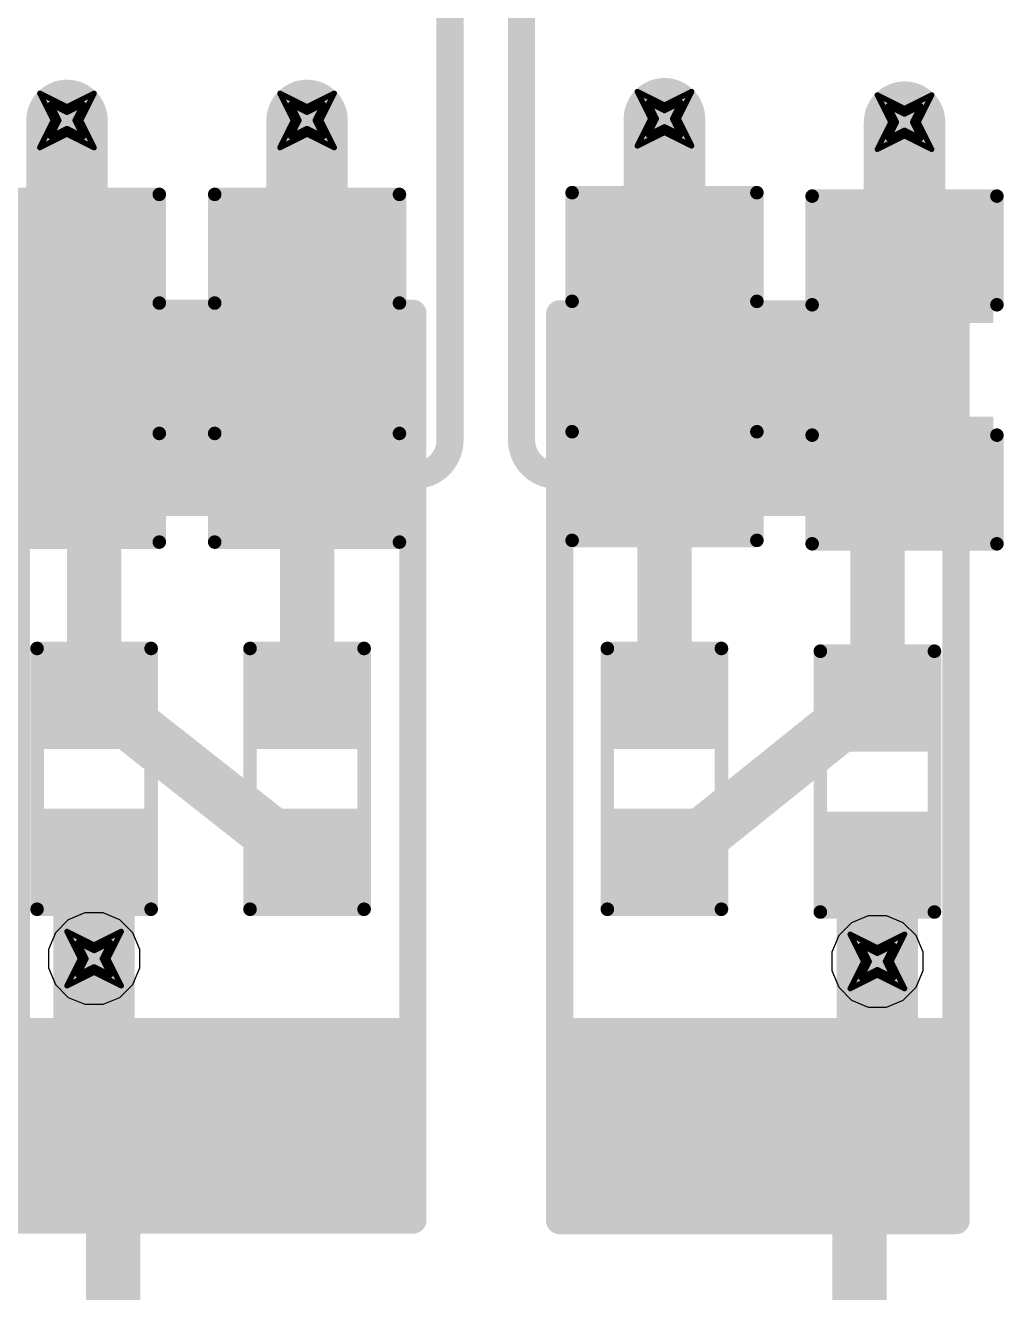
# Model space of a CAD drawing. Header units: inches. Extents: x -2 to 5376, y -4 to 5426.
# Drawn here: x 76.65 to 85.8, y 8.36 to 20.21 of the extents above; entities that cross this region are included whole.
import ezdxf

# ---------------------------------------------------------------- set-up
doc = ezdxf.new("R2010")
doc.units = ezdxf.units.IN
for name, color, linetype in [('Bottom Layer', 5, 'Continuous'), ('Bottom Overlay', 54, 'Continuous'), ('Bottom Paste', 16, 'Continuous'), ('Bottom Solder', 6, 'Continuous'), ('Drill Drawing', 1, 'Continuous'), ('Layer 1', 16, 'Continuous'), ('Layer 2', 76, 'Continuous'), ('Top Layer', 1, 'Continuous'), ('Top Overlay', 2, 'Continuous'), ('Top Paste', 8, 'Continuous'), ('Top Solder', 216, 'Continuous'), ('Via Holes', 16, 'Continuous')]:
    doc.layers.add(name, color=color, linetype=linetype)

# ---------------------------------------------------------------- blocks, each defined once
blk = doc.blocks.new('R___0603_B_226')
at = {"layer": 'Bottom Layer'}
for points in [[(-1.143, -0.4445), (-1.143, 0.4445), (-0.381, 0.4445), (-0.381, -0.4445)], [(0.381, -0.4445), (0.381, 0.4445), (1.143, 0.4445), (1.143, -0.4445)]]:
    blk.add_hatch(color=5, dxfattribs=at).paths.add_polyline_path(points)
at = {"layer": 'Bottom Paste'}
for points in [[(-1.143, -0.4445), (-1.143, 0.4445), (-0.381, 0.4445), (-0.381, -0.4445)], [(0.381, -0.4445), (0.381, 0.4445), (1.143, 0.4445), (1.143, -0.4445)]]:
    blk.add_hatch(color=16, dxfattribs=at).paths.add_polyline_path(points)
at = {"layer": 'Bottom Solder'}
for points in [[(-1.2446, -0.5461), (-1.2446, 0.5461), (-0.2794, 0.5461), (-0.2794, -0.5461)], [(0.2794, -0.5461), (0.2794, 0.5461), (1.2446, 0.5461), (1.2446, -0.5461)]]:
    blk.add_hatch(color=6, dxfattribs=at).paths.add_polyline_path(points)
at = {"layer": 'Bottom Overlay', "const_width": 0.127}
for points in [[(-1.2192, 0.5334), (1.2192, 0.5334)], [(-1.2192, 0.5334), (-1.2192, -0.5334)], [(1.2192, 0.5334), (1.2192, -0.5334)], [(-1.2192, -0.5334), (1.2192, -0.5334)]]:
    blk.add_lwpolyline(points, dxfattribs=at)
at = {"layer": 'Bottom Overlay', "const_width": 0.0635}
for points in [[(-1.25095, 0.5334, 1), (-1.18745, 0.5334, 1)], [(-1.25095, 0.5334, 1), (-1.18745, 0.5334, 1)], [(1.18745, 0.5334, 1), (1.25095, 0.5334, 1)], [(1.18745, 0.5334, 1), (1.25095, 0.5334, 1)], [(-1.25095, -0.5334, 1), (-1.18745, -0.5334, 1)], [(-1.25095, -0.5334, 1), (-1.18745, -0.5334, 1)], [(1.18745, -0.5334, 1), (1.25095, -0.5334, 1)], [(1.18745, -0.5334, 1), (1.25095, -0.5334, 1)]]:
    blk.add_lwpolyline(points, format="xyb", close=True, dxfattribs=at)
blk = doc.blocks.new('R___0603_B_227')
at = {"layer": 'Bottom Layer'}
for points in [[(-1.143, -0.4445), (-1.143, 0.4445), (-0.381, 0.4445), (-0.381, -0.4445)], [(0.381, -0.4445), (0.381, 0.4445), (1.143, 0.4445), (1.143, -0.4445)]]:
    blk.add_hatch(color=5, dxfattribs=at).paths.add_polyline_path(points)
at = {"layer": 'Bottom Paste'}
for points in [[(-1.143, -0.4445), (-1.143, 0.4445), (-0.381, 0.4445), (-0.381, -0.4445)], [(0.381, -0.4445), (0.381, 0.4445), (1.143, 0.4445), (1.143, -0.4445)]]:
    blk.add_hatch(color=16, dxfattribs=at).paths.add_polyline_path(points)
at = {"layer": 'Bottom Solder'}
for points in [[(-1.2446, -0.5461), (-1.2446, 0.5461), (-0.2794, 0.5461), (-0.2794, -0.5461)], [(0.2794, -0.5461), (0.2794, 0.5461), (1.2446, 0.5461), (1.2446, -0.5461)]]:
    blk.add_hatch(color=6, dxfattribs=at).paths.add_polyline_path(points)
at = {"layer": 'Bottom Overlay', "const_width": 0.127}
for points in [[(-1.2192, 0.5334), (-1.2192, -0.5334)], [(-1.2192, 0.5334), (1.2192, 0.5334)], [(1.2192, 0.5334), (1.2192, -0.5334)], [(-1.2192, -0.5334), (1.2192, -0.5334)]]:
    blk.add_lwpolyline(points, dxfattribs=at)
at = {"layer": 'Bottom Overlay', "const_width": 0.0635}
for points in [[(-1.25095, 0.5334, 1), (-1.18745, 0.5334, 1)], [(-1.25095, 0.5334, 1), (-1.18745, 0.5334, 1)], [(1.18745, 0.5334, 1), (1.25095, 0.5334, 1)], [(1.18745, 0.5334, 1), (1.25095, 0.5334, 1)], [(-1.25095, -0.5334, 1), (-1.18745, -0.5334, 1)], [(-1.25095, -0.5334, 1), (-1.18745, -0.5334, 1)], [(1.18745, -0.5334, 1), (1.25095, -0.5334, 1)], [(1.18745, -0.5334, 1), (1.25095, -0.5334, 1)]]:
    blk.add_lwpolyline(points, format="xyb", close=True, dxfattribs=at)
blk = doc.blocks.new('RES_2512_228')
at = {"layer": 'Top Layer'}
for points in [[(-4.05, 1.7), (-2.45, 1.7), (-2.45, -1.7), (-4.05, -1.7)], [(2.45, 1.7), (4.05, 1.7), (4.05, -1.7), (2.45, -1.7)]]:
    blk.add_hatch(color=1, dxfattribs=at).paths.add_polyline_path(points)
at = {"layer": 'Top Paste'}
for points in [[(-4.05, 1.7), (-2.45, 1.7), (-2.45, -1.7), (-4.05, -1.7)], [(2.45, 1.7), (4.05, 1.7), (4.05, -1.7), (2.45, -1.7)]]:
    blk.add_hatch(color=8, dxfattribs=at).paths.add_polyline_path(points)
at = {"layer": 'Top Solder'}
for points in [[(-4.152, 1.802), (-2.348, 1.802), (-2.348, -1.802), (-4.152, -1.802)], [(2.348, 1.802), (4.152, 1.802), (4.152, -1.802), (2.348, -1.802)]]:
    blk.add_hatch(color=216, dxfattribs=at).paths.add_polyline_path(points)
at = {"layer": 'Top Overlay', "const_width": 0.254}
for points in [[(-4.242, 1.854), (4.237, 1.854)], [(-4.242, 1.854), (-4.242, -1.854)], [(4.237, 1.854), (4.237, -1.854)], [(-4.242, -1.854), (4.237, -1.854)]]:
    blk.add_lwpolyline(points, dxfattribs=at)
at = {"layer": 'Top Overlay', "const_width": 0.127}
for points in [[(-4.305, 1.854, 1), (-4.178, 1.854, 1)], [(-4.305, 1.854, 1), (-4.178, 1.854, 1)], [(4.173, 1.854, 1), (4.3, 1.854, 1)], [(4.173, 1.854, 1), (4.3, 1.854, 1)], [(-4.305, -1.854, 1), (-4.178, -1.854, 1)], [(-4.305, -1.854, 1), (-4.178, -1.854, 1)], [(4.173, -1.854, 1), (4.3, -1.854, 1)], [(4.173, -1.854, 1), (4.3, -1.854, 1)]]:
    blk.add_lwpolyline(points, format="xyb", close=True, dxfattribs=at)
blk = doc.blocks.new('RES_2512_229')
at = {"layer": 'Top Layer'}
for points in [[(-4.05, 1.7), (-2.45, 1.7), (-2.45, -1.7), (-4.05, -1.7)], [(2.45, 1.7), (4.05, 1.7), (4.05, -1.7), (2.45, -1.7)]]:
    blk.add_hatch(color=1, dxfattribs=at).paths.add_polyline_path(points)
at = {"layer": 'Top Paste'}
for points in [[(-4.05, 1.7), (-2.45, 1.7), (-2.45, -1.7), (-4.05, -1.7)], [(2.45, 1.7), (4.05, 1.7), (4.05, -1.7), (2.45, -1.7)]]:
    blk.add_hatch(color=8, dxfattribs=at).paths.add_polyline_path(points)
at = {"layer": 'Top Solder'}
for points in [[(-4.152, 1.802), (-2.348, 1.802), (-2.348, -1.802), (-4.152, -1.802)], [(2.348, 1.802), (4.152, 1.802), (4.152, -1.802), (2.348, -1.802)]]:
    blk.add_hatch(color=216, dxfattribs=at).paths.add_polyline_path(points)
at = {"layer": 'Top Overlay', "const_width": 0.254}
for points in [[(4.237, 1.854), (-4.242, 1.854)], [(-4.242, -1.854), (-4.242, 1.854)], [(4.237, -1.854), (4.237, 1.854)], [(4.237, -1.854), (-4.242, -1.854)]]:
    blk.add_lwpolyline(points, dxfattribs=at)
at = {"layer": 'Top Overlay', "const_width": 0.127}
for points in [[(-4.305, 1.854, 1), (-4.178, 1.854, 1)], [(-4.305, 1.854, 1), (-4.178, 1.854, 1)], [(4.173, 1.854, 1), (4.3, 1.854, 1)], [(4.173, 1.854, 1), (4.3, 1.854, 1)], [(-4.305, -1.854, 1), (-4.178, -1.854, 1)], [(-4.305, -1.854, 1), (-4.178, -1.854, 1)], [(4.173, -1.854, 1), (4.3, -1.854, 1)], [(4.173, -1.854, 1), (4.3, -1.854, 1)]]:
    blk.add_lwpolyline(points, format="xyb", close=True, dxfattribs=at)
blk = doc.blocks.new('R___0603_B_230')
at = {"layer": 'Bottom Layer'}
for points in [[(-1.143, -0.4445), (-1.143, 0.4445), (-0.381, 0.4445), (-0.381, -0.4445)], [(0.381, -0.4445), (0.381, 0.4445), (1.143, 0.4445), (1.143, -0.4445)]]:
    blk.add_hatch(color=5, dxfattribs=at).paths.add_polyline_path(points)
at = {"layer": 'Bottom Paste'}
for points in [[(-1.143, -0.4445), (-1.143, 0.4445), (-0.381, 0.4445), (-0.381, -0.4445)], [(0.381, -0.4445), (0.381, 0.4445), (1.143, 0.4445), (1.143, -0.4445)]]:
    blk.add_hatch(color=16, dxfattribs=at).paths.add_polyline_path(points)
at = {"layer": 'Bottom Solder'}
for points in [[(-1.2446, -0.5461), (-1.2446, 0.5461), (-0.2794, 0.5461), (-0.2794, -0.5461)], [(0.2794, -0.5461), (0.2794, 0.5461), (1.2446, 0.5461), (1.2446, -0.5461)]]:
    blk.add_hatch(color=6, dxfattribs=at).paths.add_polyline_path(points)
at = {"layer": 'Bottom Overlay', "const_width": 0.127}
for points in [[(-1.2192, 0.5334), (1.2192, 0.5334)], [(-1.2192, 0.5334), (-1.2192, -0.5334)], [(1.2192, 0.5334), (1.2192, -0.5334)], [(-1.2192, -0.5334), (1.2192, -0.5334)]]:
    blk.add_lwpolyline(points, dxfattribs=at)
at = {"layer": 'Bottom Overlay', "const_width": 0.0635}
for points in [[(-1.25095, 0.5334, 1), (-1.18745, 0.5334, 1)], [(-1.25095, 0.5334, 1), (-1.18745, 0.5334, 1)], [(1.18745, 0.5334, 1), (1.25095, 0.5334, 1)], [(1.18745, 0.5334, 1), (1.25095, 0.5334, 1)], [(-1.25095, -0.5334, 1), (-1.18745, -0.5334, 1)], [(-1.25095, -0.5334, 1), (-1.18745, -0.5334, 1)], [(1.18745, -0.5334, 1), (1.25095, -0.5334, 1)], [(1.18745, -0.5334, 1), (1.25095, -0.5334, 1)]]:
    blk.add_lwpolyline(points, format="xyb", close=True, dxfattribs=at)
blk = doc.blocks.new('R___0603_B_231')
at = {"layer": 'Bottom Layer'}
for points in [[(-1.143, -0.4445), (-1.143, 0.4445), (-0.381, 0.4445), (-0.381, -0.4445)], [(0.381, -0.4445), (0.381, 0.4445), (1.143, 0.4445), (1.143, -0.4445)]]:
    blk.add_hatch(color=5, dxfattribs=at).paths.add_polyline_path(points)
at = {"layer": 'Bottom Paste'}
for points in [[(-1.143, -0.4445), (-1.143, 0.4445), (-0.381, 0.4445), (-0.381, -0.4445)], [(0.381, -0.4445), (0.381, 0.4445), (1.143, 0.4445), (1.143, -0.4445)]]:
    blk.add_hatch(color=16, dxfattribs=at).paths.add_polyline_path(points)
at = {"layer": 'Bottom Solder'}
for points in [[(-1.2446, -0.5461), (-1.2446, 0.5461), (-0.2794, 0.5461), (-0.2794, -0.5461)], [(0.2794, -0.5461), (0.2794, 0.5461), (1.2446, 0.5461), (1.2446, -0.5461)]]:
    blk.add_hatch(color=6, dxfattribs=at).paths.add_polyline_path(points)
at = {"layer": 'Bottom Overlay', "const_width": 0.127}
for points in [[(-1.2192, 0.5334), (1.2192, 0.5334)], [(-1.2192, 0.5334), (-1.2192, -0.5334)], [(1.2192, 0.5334), (1.2192, -0.5334)], [(-1.2192, -0.5334), (1.2192, -0.5334)]]:
    blk.add_lwpolyline(points, dxfattribs=at)
at = {"layer": 'Bottom Overlay', "const_width": 0.0635}
for points in [[(-1.25095, 0.5334, 1), (-1.18745, 0.5334, 1)], [(-1.25095, 0.5334, 1), (-1.18745, 0.5334, 1)], [(1.18745, 0.5334, 1), (1.25095, 0.5334, 1)], [(1.18745, 0.5334, 1), (1.25095, 0.5334, 1)], [(-1.25095, -0.5334, 1), (-1.18745, -0.5334, 1)], [(-1.25095, -0.5334, 1), (-1.18745, -0.5334, 1)], [(1.18745, -0.5334, 1), (1.25095, -0.5334, 1)], [(1.18745, -0.5334, 1), (1.25095, -0.5334, 1)]]:
    blk.add_lwpolyline(points, format="xyb", close=True, dxfattribs=at)
blk = doc.blocks.new('C___0805_B_339')
at = {"layer": 'Bottom Layer'}
for points in [[(-1.524, 0.762), (-0.508, 0.762), (-0.508, -0.762), (-1.524, -0.762)], [(0.508, 0.762), (1.524, 0.762), (1.524, -0.762), (0.508, -0.762)]]:
    blk.add_hatch(color=5, dxfattribs=at).paths.add_polyline_path(points)
at = {"layer": 'Bottom Paste'}
for points in [[(-1.524, 0.762), (-0.508, 0.762), (-0.508, -0.762), (-1.524, -0.762)], [(0.508, 0.762), (1.524, 0.762), (1.524, -0.762), (0.508, -0.762)]]:
    blk.add_hatch(color=16, dxfattribs=at).paths.add_polyline_path(points)
at = {"layer": 'Bottom Solder'}
for points in [[(-1.594, 0.832), (-0.438, 0.832), (-0.438, -0.832), (-1.594, -0.832)], [(0.438, 0.832), (1.594, 0.832), (1.594, -0.832), (0.438, -0.832)]]:
    blk.add_hatch(color=6, dxfattribs=at).paths.add_polyline_path(points)
at = {"layer": 'Bottom Overlay', "const_width": 0.127}
for points in [[(-1.626, 0.864), (-0.61, 0.864)], [(-1.626, 0.864), (-1.626, -0.864)], [(0.61, 0.864), (1.626, 0.864)], [(1.626, 0.864), (1.626, -0.864)], [(-1.626, -0.864), (-0.61, -0.864)], [(0.61, -0.864), (1.626, -0.864)]]:
    blk.add_lwpolyline(points, dxfattribs=at)
at = {"layer": 'Bottom Overlay', "const_width": 0.0635}
for points in [[(-1.657, 0.864, 1), (-1.594, 0.864, 1)], [(-1.657, 0.864, 1), (-1.594, 0.864, 1)], [(-0.641, 0.864, 1), (-0.578, 0.864, 1)], [(0.578, 0.864, 1), (0.641, 0.864, 1)], [(1.594, 0.864, 1), (1.657, 0.864, 1)], [(1.594, 0.864, 1), (1.657, 0.864, 1)], [(-1.657, -0.864, 1), (-1.594, -0.864, 1)], [(-1.657, -0.864, 1), (-1.594, -0.864, 1)], [(-0.641, -0.864, 1), (-0.578, -0.864, 1)], [(0.578, -0.864, 1), (0.641, -0.864, 1)], [(1.594, -0.864, 1), (1.657, -0.864, 1)], [(1.594, -0.864, 1), (1.657, -0.864, 1)]]:
    blk.add_lwpolyline(points, format="xyb", close=True, dxfattribs=at)
blk = doc.blocks.new('C___0805_B_340')
at = {"layer": 'Bottom Layer'}
for points in [[(-1.524, 0.762), (-0.508, 0.762), (-0.508, -0.762), (-1.524, -0.762)], [(0.508, 0.762), (1.524, 0.762), (1.524, -0.762), (0.508, -0.762)]]:
    blk.add_hatch(color=5, dxfattribs=at).paths.add_polyline_path(points)
at = {"layer": 'Bottom Paste'}
for points in [[(-1.524, 0.762), (-0.508, 0.762), (-0.508, -0.762), (-1.524, -0.762)], [(0.508, 0.762), (1.524, 0.762), (1.524, -0.762), (0.508, -0.762)]]:
    blk.add_hatch(color=16, dxfattribs=at).paths.add_polyline_path(points)
at = {"layer": 'Bottom Solder'}
for points in [[(-1.594, 0.832), (-0.438, 0.832), (-0.438, -0.832), (-1.594, -0.832)], [(0.438, 0.832), (1.594, 0.832), (1.594, -0.832), (0.438, -0.832)]]:
    blk.add_hatch(color=6, dxfattribs=at).paths.add_polyline_path(points)
at = {"layer": 'Bottom Overlay', "const_width": 0.127}
for points in [[(-1.626, 0.864), (-0.61, 0.864)], [(-1.626, 0.864), (-1.626, -0.864)], [(0.61, 0.864), (1.626, 0.864)], [(1.626, 0.864), (1.626, -0.864)], [(-1.626, -0.864), (-0.61, -0.864)], [(0.61, -0.864), (1.626, -0.864)]]:
    blk.add_lwpolyline(points, dxfattribs=at)
at = {"layer": 'Bottom Overlay', "const_width": 0.0635}
for points in [[(-1.657, 0.864, 1), (-1.594, 0.864, 1)], [(-1.657, 0.864, 1), (-1.594, 0.864, 1)], [(-0.641, 0.864, 1), (-0.578, 0.864, 1)], [(0.578, 0.864, 1), (0.641, 0.864, 1)], [(1.594, 0.864, 1), (1.657, 0.864, 1)], [(1.594, 0.864, 1), (1.657, 0.864, 1)], [(-1.657, -0.864, 1), (-1.594, -0.864, 1)], [(-1.657, -0.864, 1), (-1.594, -0.864, 1)], [(-0.641, -0.864, 1), (-0.578, -0.864, 1)], [(0.578, -0.864, 1), (0.641, -0.864, 1)], [(1.594, -0.864, 1), (1.657, -0.864, 1)], [(1.594, -0.864, 1), (1.657, -0.864, 1)]]:
    blk.add_lwpolyline(points, format="xyb", close=True, dxfattribs=at)
blk = doc.blocks.new('C___0805_B_341')
at = {"layer": 'Bottom Layer'}
for points in [[(-1.524, 0.762), (-0.508, 0.762), (-0.508, -0.762), (-1.524, -0.762)], [(0.508, 0.762), (1.524, 0.762), (1.524, -0.762), (0.508, -0.762)]]:
    blk.add_hatch(color=5, dxfattribs=at).paths.add_polyline_path(points)
at = {"layer": 'Bottom Paste'}
for points in [[(-1.524, 0.762), (-0.508, 0.762), (-0.508, -0.762), (-1.524, -0.762)], [(0.508, 0.762), (1.524, 0.762), (1.524, -0.762), (0.508, -0.762)]]:
    blk.add_hatch(color=16, dxfattribs=at).paths.add_polyline_path(points)
at = {"layer": 'Bottom Solder'}
for points in [[(-1.594, 0.832), (-0.438, 0.832), (-0.438, -0.832), (-1.594, -0.832)], [(0.438, 0.832), (1.594, 0.832), (1.594, -0.832), (0.438, -0.832)]]:
    blk.add_hatch(color=6, dxfattribs=at).paths.add_polyline_path(points)
at = {"layer": 'Bottom Overlay', "const_width": 0.127}
for points in [[(-0.61, 0.864), (-1.626, 0.864)], [(-1.626, -0.864), (-1.626, 0.864)], [(1.626, 0.864), (0.61, 0.864)], [(1.626, -0.864), (1.626, 0.864)], [(-0.61, -0.864), (-1.626, -0.864)], [(1.626, -0.864), (0.61, -0.864)]]:
    blk.add_lwpolyline(points, dxfattribs=at)
at = {"layer": 'Bottom Overlay', "const_width": 0.0635}
for points in [[(-1.657, 0.864, 1), (-1.594, 0.864, 1)], [(-1.657, 0.864, 1), (-1.594, 0.864, 1)], [(-0.641, 0.864, 1), (-0.578, 0.864, 1)], [(0.578, 0.864, 1), (0.641, 0.864, 1)], [(1.594, 0.864, 1), (1.657, 0.864, 1)], [(1.594, 0.864, 1), (1.657, 0.864, 1)], [(-1.657, -0.864, 1), (-1.594, -0.864, 1)], [(-1.657, -0.864, 1), (-1.594, -0.864, 1)], [(-0.641, -0.864, 1), (-0.578, -0.864, 1)], [(0.578, -0.864, 1), (0.641, -0.864, 1)], [(1.594, -0.864, 1), (1.657, -0.864, 1)], [(1.594, -0.864, 1), (1.657, -0.864, 1)]]:
    blk.add_lwpolyline(points, format="xyb", close=True, dxfattribs=at)
blk = doc.blocks.new('C___0805_B_342')
at = {"layer": 'Bottom Layer'}
for points in [[(-1.524, 0.762), (-0.508, 0.762), (-0.508, -0.762), (-1.524, -0.762)], [(0.508, 0.762), (1.524, 0.762), (1.524, -0.762), (0.508, -0.762)]]:
    blk.add_hatch(color=5, dxfattribs=at).paths.add_polyline_path(points)
at = {"layer": 'Bottom Paste'}
for points in [[(-1.524, 0.762), (-0.508, 0.762), (-0.508, -0.762), (-1.524, -0.762)], [(0.508, 0.762), (1.524, 0.762), (1.524, -0.762), (0.508, -0.762)]]:
    blk.add_hatch(color=16, dxfattribs=at).paths.add_polyline_path(points)
at = {"layer": 'Bottom Solder'}
for points in [[(-1.594, 0.832), (-0.438, 0.832), (-0.438, -0.832), (-1.594, -0.832)], [(0.438, 0.832), (1.594, 0.832), (1.594, -0.832), (0.438, -0.832)]]:
    blk.add_hatch(color=6, dxfattribs=at).paths.add_polyline_path(points)
at = {"layer": 'Bottom Overlay', "const_width": 0.127}
for points in [[(-0.61, 0.864), (-1.626, 0.864)], [(-1.626, -0.864), (-1.626, 0.864)], [(1.626, 0.864), (0.61, 0.864)], [(1.626, -0.864), (1.626, 0.864)], [(-0.61, -0.864), (-1.626, -0.864)], [(1.626, -0.864), (0.61, -0.864)]]:
    blk.add_lwpolyline(points, dxfattribs=at)
at = {"layer": 'Bottom Overlay', "const_width": 0.0635}
for points in [[(-1.657, 0.864, 1), (-1.594, 0.864, 1)], [(-1.657, 0.864, 1), (-1.594, 0.864, 1)], [(-0.641, 0.864, 1), (-0.578, 0.864, 1)], [(0.578, 0.864, 1), (0.641, 0.864, 1)], [(1.594, 0.864, 1), (1.657, 0.864, 1)], [(1.594, 0.864, 1), (1.657, 0.864, 1)], [(-1.657, -0.864, 1), (-1.594, -0.864, 1)], [(-1.657, -0.864, 1), (-1.594, -0.864, 1)], [(-0.641, -0.864, 1), (-0.578, -0.864, 1)], [(0.578, -0.864, 1), (0.641, -0.864, 1)], [(1.594, -0.864, 1), (1.657, -0.864, 1)], [(1.594, -0.864, 1), (1.657, -0.864, 1)]]:
    blk.add_lwpolyline(points, format="xyb", close=True, dxfattribs=at)

msp = doc.modelspace()

# ---------------------------------------------------------------- hatches: boundary and pattern name
at = {"layer": 'Bottom Layer'}
h = msp.add_hatch(color=5, dxfattribs=at)
edge = h.paths.add_edge_path()
edge.add_arc((77.042, 19.32), 0.3, 0, 360)
h = msp.add_hatch(color=5, dxfattribs=at)
edge = h.paths.add_edge_path()
edge.add_arc((79.288, 19.32), 0.3, 0, 360)
h = msp.add_hatch(color=5, dxfattribs=at)
edge = h.paths.add_edge_path()
edge.add_arc((82.631, 19.336), 0.3, 0, 360)
h = msp.add_hatch(color=5, dxfattribs=at)
edge = h.paths.add_edge_path()
edge.add_arc((84.876, 19.304), 0.3, 0, 360)
h = msp.add_hatch(color=5, dxfattribs=at)
edge = h.paths.add_edge_path()
edge.add_arc((77.296, 11.483), 0.3, 0, 360)
h = msp.add_hatch(color=5, dxfattribs=at)
edge = h.paths.add_edge_path()
edge.add_arc((84.622, 11.457), 0.3, 0, 360)
at = {"layer": 'Layer 1'}
h = msp.add_hatch(color=16, dxfattribs=at)
edge = h.paths.add_edge_path()
edge.add_arc((77.042, 19.32), 0.3, 0, 360)
h = msp.add_hatch(color=16, dxfattribs=at)
edge = h.paths.add_edge_path()
edge.add_arc((79.288, 19.32), 0.3, 0, 360)
h = msp.add_hatch(color=16, dxfattribs=at)
edge = h.paths.add_edge_path()
edge.add_arc((82.631, 19.336), 0.3, 0, 360)
h = msp.add_hatch(color=16, dxfattribs=at)
edge = h.paths.add_edge_path()
edge.add_arc((84.876, 19.304), 0.3, 0, 360)
h = msp.add_hatch(color=16, dxfattribs=at)
edge = h.paths.add_edge_path()
edge.add_arc((77.296, 11.483), 0.3, 0, 360)
h = msp.add_hatch(color=16, dxfattribs=at)
edge = h.paths.add_edge_path()
edge.add_arc((84.622, 11.457), 0.3, 0, 360)
at = {"layer": 'Layer 2'}
h = msp.add_hatch(color=76, dxfattribs=at)
edge = h.paths.add_edge_path()
edge.add_arc((77.042, 19.32), 0.3, 0, 360)
h = msp.add_hatch(color=76, dxfattribs=at)
edge = h.paths.add_edge_path()
edge.add_arc((79.288, 19.32), 0.3, 0, 360)
h = msp.add_hatch(color=76, dxfattribs=at)
edge = h.paths.add_edge_path()
edge.add_arc((82.631, 19.336), 0.3, 0, 360)
h = msp.add_hatch(color=76, dxfattribs=at)
edge = h.paths.add_edge_path()
edge.add_arc((84.876, 19.304), 0.3, 0, 360)
h = msp.add_hatch(color=76, dxfattribs=at)
edge = h.paths.add_edge_path()
edge.add_arc((77.296, 11.483), 0.3, 0, 360)
h = msp.add_hatch(color=76, dxfattribs=at)
edge = h.paths.add_edge_path()
edge.add_arc((84.622, 11.457), 0.3, 0, 360)
at = {"layer": 'Top Layer'}
h = msp.add_hatch(color=1, dxfattribs=at)
edge = h.paths.add_edge_path()
edge.add_arc((77.042, 19.32), 0.3, 0, 360)
h = msp.add_hatch(color=1, dxfattribs=at)
edge = h.paths.add_edge_path()
edge.add_arc((79.288, 19.32), 0.3, 0, 360)
h = msp.add_hatch(color=1, dxfattribs=at)
edge = h.paths.add_edge_path()
edge.add_arc((82.631, 19.336), 0.3, 0, 360)
h = msp.add_hatch(color=1, dxfattribs=at)
edge = h.paths.add_edge_path()
edge.add_arc((84.876, 19.304), 0.3, 0, 360)
h = msp.add_hatch(color=1, dxfattribs=at)
edge = h.paths.add_edge_path()
edge.add_arc((77.296, 11.483), 0.3, 0, 360)
h = msp.add_hatch(color=1, dxfattribs=at)
edge = h.paths.add_edge_path()
edge.add_arc((84.622, 11.457), 0.3, 0, 360)
at = {"layer": 'Via Holes'}
h = msp.add_hatch(color=7, dxfattribs=at)
edge = h.paths.add_edge_path()
edge.add_arc((77.042, 19.32), 0.15, 0, 360)
h = msp.add_hatch(color=7, dxfattribs=at)
edge = h.paths.add_edge_path()
edge.add_arc((79.288, 19.32), 0.15, 0, 360)
h = msp.add_hatch(color=7, dxfattribs=at)
edge = h.paths.add_edge_path()
edge.add_arc((82.631, 19.336), 0.15, 0, 360)
h = msp.add_hatch(color=7, dxfattribs=at)
edge = h.paths.add_edge_path()
edge.add_arc((84.876, 19.304), 0.15, 0, 360)
h = msp.add_hatch(color=7, dxfattribs=at)
edge = h.paths.add_edge_path()
edge.add_arc((77.296, 11.483), 0.15, 0, 360)
h = msp.add_hatch(color=7, dxfattribs=at)
edge = h.paths.add_edge_path()
edge.add_arc((84.622, 11.457), 0.15, 0, 360)

# ---------------------------------------------------------------- linework, layer by layer
at = {"layer": 'Bottom Layer'}
for points, const_width in [([(81.294, 16.331), (81.294, 22.953)], 0.254), ([(80.625, 16.331), (80.625, 22.552)], 0.254), ([(77.042, 18.019), (77.042, 19.32)], 0.762), ([(79.288, 18.019), (79.288, 19.32)], 0.762), ([(82.631, 18.035), (82.631, 19.336)], 0.762), ([(84.876, 18.003), (84.876, 19.304)], 0.762), ([(77.042, 15.987), (77.296, 15.733)], 0.508), ([(79.288, 13.926), (79.288, 15.987)], 0.508), ([(82.63, 13.926), (82.63, 15.987)], 0.508), ([(79.288, 16.003), (80.298, 16.003)], 0.254), ([(81.621, 16.003), (82.631, 16.003)], 0.254), ([(84.622, 13.9), (84.622, 15.961)], 0.508), ([(79.288, 15.987), (79.288, 15.987)], 0.254), ([(79.288, 15.987), (79.288, 15.987)], 0.254), ([(77.296, 13.926), (77.296, 15.733)], 0.508), ([(84.558, 13.9), (84.622, 13.9)], 0.762), ([(77.296, 13.926), (77.487, 13.799)], 0.508), ([(82.694, 12.402), (84.558, 13.9)], 0.508), ([(77.487, 13.799), (79.098, 12.529)], 0.508), ([(77.296, 11.483), (77.296, 12.402)], 0.762), ([(79.098, 12.529), (79.288, 12.402)], 0.508), ([(82.63, 12.402), (82.694, 12.402)], 0.762), ([(84.622, 11.457), (84.622, 12.376)], 0.762)]:
    msp.add_lwpolyline(points, dxfattribs=dict(at, const_width=const_width))
for points, const_width in [([(76.852, 19.32, 1), (77.233, 19.32, 1)], 0.381), ([(79.098, 19.32, 1), (79.479, 19.32, 1)], 0.381), ([(82.44, 19.336, 1), (82.821, 19.336, 1)], 0.381), ([(84.686, 19.304, 1), (85.067, 19.304, 1)], 0.381), ([(76.852, 18.019, 1), (77.233, 18.019, 1)], 0.381), ([(79.098, 18.019, 1), (79.479, 18.019, 1)], 0.381), ([(82.44, 18.035, 1), (82.821, 18.035, 1)], 0.381), ([(84.686, 18.003, 1), (85.067, 18.003, 1)], 0.381), ([(80.562, 16.331, 1), (80.689, 16.331, 1)], 0.127), ([(80.562, 16.331, 1), (80.689, 16.331, 1)], 0.127), ([(81.23, 16.331, 1), (81.357, 16.331, 1)], 0.127), ([(81.23, 16.331, 1), (81.357, 16.331, 1)], 0.127), ([(76.915, 15.987, 1), (77.169, 15.987, 1)], 0.254), ([(79.161, 15.987, 1), (79.415, 15.987, 1)], 0.254), ([(82.503, 15.987, 1), (82.757, 15.987, 1)], 0.254), ([(79.225, 16.003, 1), (79.352, 16.003, 1)], 0.127), ([(80.234, 16.003, 1), (80.361, 16.003, 1)], 0.127), ([(80.234, 16.003, 1), (80.361, 16.003, 1)], 0.127), ([(81.558, 16.003, 1), (81.685, 16.003, 1)], 0.127), ([(81.558, 16.003, 1), (81.685, 16.003, 1)], 0.127), ([(82.567, 16.003, 1), (82.694, 16.003, 1)], 0.127), ([(84.495, 15.961, 1), (84.749, 15.961, 1)], 0.254), ([(79.225, 15.987, 1), (79.352, 15.987, 1)], 0.127), ([(79.225, 15.987, 1), (79.352, 15.987, 1)], 0.127), ([(79.225, 15.987, 1), (79.352, 15.987, 1)], 0.127), ([(79.225, 15.987, 1), (79.352, 15.987, 1)], 0.127), ([(77.169, 15.733, 1), (77.423, 15.733, 1)], 0.254), ([(77.169, 15.733, 1), (77.423, 15.733, 1)], 0.254), ([(84.368, 13.9, 1), (84.749, 13.9, 1)], 0.381), ([(84.431, 13.9, 1), (84.812, 13.9, 1)], 0.381), ([(77.169, 13.926, 1), (77.423, 13.926, 1)], 0.254), ([(77.169, 13.926, 1), (77.423, 13.926, 1)], 0.254), ([(79.161, 13.926, 1), (79.415, 13.926, 1)], 0.254), ([(82.503, 13.926, 1), (82.757, 13.926, 1)], 0.254), ([(84.431, 13.9, 1), (84.685, 13.9, 1)], 0.254), ([(84.495, 13.9, 1), (84.749, 13.9, 1)], 0.254), ([(77.36, 13.799, 1), (77.614, 13.799, 1)], 0.254), ([(77.36, 13.799, 1), (77.614, 13.799, 1)], 0.254), ([(77.106, 12.402, 1), (77.487, 12.402, 1)], 0.381), ([(78.971, 12.529, 1), (79.225, 12.529, 1)], 0.254), ([(78.971, 12.529, 1), (79.225, 12.529, 1)], 0.254), ([(82.44, 12.402, 1), (82.821, 12.402, 1)], 0.381), ([(82.503, 12.402, 1), (82.884, 12.402, 1)], 0.381), ([(84.431, 12.376, 1), (84.812, 12.376, 1)], 0.381), ([(79.161, 12.402, 1), (79.415, 12.402, 1)], 0.254), ([(82.567, 12.402, 1), (82.821, 12.402, 1)], 0.254), ([(77.106, 11.483, 1), (77.487, 11.483, 1)], 0.381), ([(84.431, 11.457, 1), (84.812, 11.457, 1)], 0.381)]:
    msp.add_lwpolyline(points, format="xyb", close=True, dxfattribs=dict(at, const_width=const_width))
at = {"layer": 'Bottom Layer', "const_width": 0.254}
for points in [[(80.625, 16.331, -0.414214), (80.298, 16.003)], [(81.621, 16.003, -0.414214), (81.294, 16.331)]]:
    msp.add_lwpolyline(points, format="xyb", dxfattribs=at)
at = {"layer": 'Drill Drawing', "const_width": 0.0508}
for points in [[(76.788, 19.574), (77.042, 19.447)], [(76.788, 19.574), (76.915, 19.32)], [(77.042, 19.447), (77.296, 19.574)], [(77.169, 19.32), (77.296, 19.574)], [(79.034, 19.574), (79.288, 19.447)], [(79.034, 19.574), (79.161, 19.32)], [(79.288, 19.447), (79.542, 19.574)], [(79.415, 19.32), (79.542, 19.574)], [(82.377, 19.59), (82.631, 19.463)], [(82.377, 19.59), (82.504, 19.336)], [(82.631, 19.463), (82.885, 19.59)], [(82.758, 19.336), (82.885, 19.59)], [(84.622, 19.558), (84.876, 19.431)], [(84.622, 19.558), (84.749, 19.304)], [(84.876, 19.431), (85.13, 19.558)], [(85.003, 19.304), (85.13, 19.558)], [(76.89, 19.472), (77.042, 19.396)], [(76.89, 19.472), (76.966, 19.32)], [(77.042, 19.396), (77.195, 19.472)], [(77.118, 19.32), (77.195, 19.472)], [(79.136, 19.472), (79.288, 19.396)], [(79.136, 19.472), (79.212, 19.32)], [(79.288, 19.396), (79.441, 19.472)], [(79.364, 19.32), (79.441, 19.472)], [(82.478, 19.488), (82.631, 19.412)], [(82.478, 19.488), (82.554, 19.336)], [(82.631, 19.412), (82.783, 19.488)], [(82.707, 19.336), (82.783, 19.488)], [(84.724, 19.456), (84.876, 19.38)], [(84.724, 19.456), (84.8, 19.304)], [(84.876, 19.38), (85.028, 19.456)], [(84.952, 19.304), (85.028, 19.456)], [(76.788, 19.066), (76.915, 19.32)], [(76.89, 19.167), (76.966, 19.32)], [(77.118, 19.32), (77.195, 19.167)], [(77.169, 19.32), (77.296, 19.066)], [(79.034, 19.066), (79.161, 19.32)], [(79.136, 19.168), (79.212, 19.32)], [(79.364, 19.32), (79.441, 19.168)], [(79.415, 19.32), (79.542, 19.066)], [(82.377, 19.082), (82.504, 19.336)], [(82.478, 19.184), (82.554, 19.336)], [(82.707, 19.336), (82.783, 19.184)], [(82.758, 19.336), (82.885, 19.082)], [(84.622, 19.05), (84.749, 19.304)], [(84.724, 19.152), (84.8, 19.304)], [(84.952, 19.304), (85.028, 19.152)], [(85.003, 19.304), (85.13, 19.05)], [(76.788, 19.066), (77.042, 19.193)], [(76.89, 19.167), (77.042, 19.244)], [(77.042, 19.244), (77.195, 19.167)], [(77.042, 19.193), (77.296, 19.066)], [(79.034, 19.066), (79.288, 19.193)], [(79.136, 19.168), (79.288, 19.244)], [(79.288, 19.244), (79.441, 19.168)], [(79.288, 19.193), (79.542, 19.066)], [(82.377, 19.082), (82.631, 19.209)], [(82.478, 19.184), (82.631, 19.26)], [(82.631, 19.26), (82.783, 19.184)], [(82.631, 19.209), (82.885, 19.082)], [(84.622, 19.05), (84.876, 19.177)], [(84.724, 19.152), (84.876, 19.228)], [(84.876, 19.228), (85.028, 19.152)], [(84.876, 19.177), (85.13, 19.05)], [(77.042, 11.737), (77.296, 11.61)], [(77.042, 11.737), (77.169, 11.483)], [(77.296, 11.61), (77.55, 11.737)], [(77.423, 11.483), (77.55, 11.737)], [(84.368, 11.711), (84.622, 11.584)], [(84.368, 11.711), (84.495, 11.457)], [(84.622, 11.584), (84.876, 11.711)], [(84.749, 11.457), (84.876, 11.711)], [(77.144, 11.635), (77.296, 11.559)], [(77.144, 11.635), (77.22, 11.483)], [(77.296, 11.559), (77.449, 11.635)], [(77.373, 11.483), (77.449, 11.635)], [(84.47, 11.609), (84.622, 11.533)], [(84.47, 11.609), (84.546, 11.457)], [(84.622, 11.533), (84.774, 11.609)], [(84.698, 11.457), (84.774, 11.609)], [(77.042, 11.229), (77.169, 11.483)], [(77.144, 11.33), (77.22, 11.483)], [(77.373, 11.483), (77.449, 11.33)], [(77.423, 11.483), (77.55, 11.229)], [(77.042, 11.229), (77.296, 11.356)], [(77.144, 11.33), (77.296, 11.406)], [(77.296, 11.406), (77.449, 11.33)], [(77.296, 11.356), (77.55, 11.229)], [(84.368, 11.203), (84.495, 11.457)], [(84.47, 11.304), (84.546, 11.457)], [(84.47, 11.304), (84.622, 11.38)], [(84.622, 11.38), (84.774, 11.304)], [(84.698, 11.457), (84.774, 11.304)], [(84.749, 11.457), (84.876, 11.203)], [(84.368, 11.203), (84.622, 11.33)], [(84.622, 11.33), (84.876, 11.203)]]:
    msp.add_lwpolyline(points, dxfattribs=at)
at = {"layer": 'Drill Drawing', "const_width": 0.0254}
for points in [[(76.776, 19.574, 1), (76.801, 19.574, 1)], [(76.776, 19.574, 1), (76.801, 19.574, 1)], [(77.284, 19.574, 1), (77.309, 19.574, 1)], [(77.284, 19.574, 1), (77.309, 19.574, 1)], [(79.022, 19.574, 1), (79.047, 19.574, 1)], [(79.022, 19.574, 1), (79.047, 19.574, 1)], [(79.53, 19.574, 1), (79.555, 19.574, 1)], [(79.53, 19.574, 1), (79.555, 19.574, 1)], [(82.364, 19.59, 1), (82.389, 19.59, 1)], [(82.364, 19.59, 1), (82.389, 19.59, 1)], [(82.872, 19.59, 1), (82.897, 19.59, 1)], [(82.872, 19.59, 1), (82.897, 19.59, 1)], [(84.609, 19.558, 1), (84.635, 19.558, 1)], [(84.609, 19.558, 1), (84.635, 19.558, 1)], [(85.117, 19.558, 1), (85.143, 19.558, 1)], [(85.117, 19.558, 1), (85.143, 19.558, 1)], [(76.877, 19.472, 1), (76.903, 19.472, 1)], [(76.877, 19.472, 1), (76.903, 19.472, 1)], [(77.03, 19.447, 1), (77.055, 19.447, 1)], [(77.03, 19.447, 1), (77.055, 19.447, 1)], [(77.182, 19.472, 1), (77.207, 19.472, 1)], [(77.182, 19.472, 1), (77.207, 19.472, 1)], [(79.123, 19.472, 1), (79.149, 19.472, 1)], [(79.123, 19.472, 1), (79.149, 19.472, 1)], [(79.276, 19.447, 1), (79.301, 19.447, 1)], [(79.276, 19.447, 1), (79.301, 19.447, 1)], [(79.428, 19.472, 1), (79.453, 19.472, 1)], [(79.428, 19.472, 1), (79.453, 19.472, 1)], [(82.466, 19.488, 1), (82.491, 19.488, 1)], [(82.466, 19.488, 1), (82.491, 19.488, 1)], [(82.618, 19.463, 1), (82.643, 19.463, 1)], [(82.618, 19.463, 1), (82.643, 19.463, 1)], [(82.618, 19.412, 1), (82.643, 19.412, 1)], [(82.618, 19.412, 1), (82.643, 19.412, 1)], [(82.77, 19.488, 1), (82.796, 19.488, 1)], [(82.77, 19.488, 1), (82.796, 19.488, 1)], [(84.711, 19.456, 1), (84.736, 19.456, 1)], [(84.711, 19.456, 1), (84.736, 19.456, 1)], [(84.863, 19.431, 1), (84.889, 19.431, 1)], [(84.863, 19.431, 1), (84.889, 19.431, 1)], [(85.016, 19.456, 1), (85.041, 19.456, 1)], [(85.016, 19.456, 1), (85.041, 19.456, 1)], [(76.903, 19.32, 1), (76.928, 19.32, 1)], [(76.903, 19.32, 1), (76.928, 19.32, 1)], [(76.953, 19.32, 1), (76.979, 19.32, 1)], [(76.953, 19.32, 1), (76.979, 19.32, 1)], [(77.03, 19.396, 1), (77.055, 19.396, 1)], [(77.03, 19.396, 1), (77.055, 19.396, 1)], [(77.106, 19.32, 1), (77.131, 19.32, 1)], [(77.106, 19.32, 1), (77.131, 19.32, 1)], [(77.157, 19.32, 1), (77.182, 19.32, 1)], [(77.157, 19.32, 1), (77.182, 19.32, 1)], [(79.149, 19.32, 1), (79.174, 19.32, 1)], [(79.149, 19.32, 1), (79.174, 19.32, 1)], [(79.199, 19.32, 1), (79.225, 19.32, 1)], [(79.199, 19.32, 1), (79.225, 19.32, 1)], [(79.276, 19.396, 1), (79.301, 19.396, 1)], [(79.276, 19.396, 1), (79.301, 19.396, 1)], [(79.352, 19.32, 1), (79.377, 19.32, 1)], [(79.352, 19.32, 1), (79.377, 19.32, 1)], [(79.403, 19.32, 1), (79.428, 19.32, 1)], [(79.403, 19.32, 1), (79.428, 19.32, 1)], [(82.491, 19.336, 1), (82.516, 19.336, 1)], [(82.491, 19.336, 1), (82.516, 19.336, 1)], [(82.542, 19.336, 1), (82.567, 19.336, 1)], [(82.542, 19.336, 1), (82.567, 19.336, 1)], [(82.694, 19.336, 1), (82.72, 19.336, 1)], [(82.694, 19.336, 1), (82.72, 19.336, 1)], [(82.745, 19.336, 1), (82.77, 19.336, 1)], [(82.745, 19.336, 1), (82.77, 19.336, 1)], [(84.736, 19.304, 1), (84.762, 19.304, 1)], [(84.736, 19.304, 1), (84.762, 19.304, 1)], [(84.787, 19.304, 1), (84.813, 19.304, 1)], [(84.787, 19.304, 1), (84.813, 19.304, 1)], [(84.863, 19.38, 1), (84.889, 19.38, 1)], [(84.863, 19.38, 1), (84.889, 19.38, 1)], [(84.94, 19.304, 1), (84.965, 19.304, 1)], [(84.94, 19.304, 1), (84.965, 19.304, 1)], [(84.99, 19.304, 1), (85.016, 19.304, 1)], [(84.99, 19.304, 1), (85.016, 19.304, 1)], [(77.03, 19.244, 1), (77.055, 19.244, 1)], [(77.03, 19.244, 1), (77.055, 19.244, 1)], [(77.03, 19.193, 1), (77.055, 19.193, 1)], [(77.03, 19.193, 1), (77.055, 19.193, 1)], [(79.276, 19.244, 1), (79.301, 19.244, 1)], [(79.276, 19.244, 1), (79.301, 19.244, 1)], [(79.276, 19.193, 1), (79.301, 19.193, 1)], [(79.276, 19.193, 1), (79.301, 19.193, 1)], [(82.466, 19.184, 1), (82.491, 19.184, 1)], [(82.466, 19.184, 1), (82.491, 19.184, 1)], [(82.618, 19.26, 1), (82.643, 19.26, 1)], [(82.618, 19.26, 1), (82.643, 19.26, 1)], [(82.618, 19.209, 1), (82.643, 19.209, 1)], [(82.618, 19.209, 1), (82.643, 19.209, 1)], [(82.77, 19.184, 1), (82.796, 19.184, 1)], [(82.77, 19.184, 1), (82.796, 19.184, 1)], [(84.863, 19.228, 1), (84.889, 19.228, 1)], [(84.863, 19.228, 1), (84.889, 19.228, 1)], [(84.863, 19.177, 1), (84.889, 19.177, 1)], [(84.863, 19.177, 1), (84.889, 19.177, 1)], [(76.776, 19.066, 1), (76.801, 19.066, 1)], [(76.776, 19.066, 1), (76.801, 19.066, 1)], [(76.877, 19.167, 1), (76.903, 19.167, 1)], [(76.877, 19.167, 1), (76.903, 19.167, 1)], [(77.182, 19.167, 1), (77.207, 19.167, 1)], [(77.182, 19.167, 1), (77.207, 19.167, 1)], [(77.284, 19.066, 1), (77.309, 19.066, 1)], [(77.284, 19.066, 1), (77.309, 19.066, 1)], [(79.022, 19.066, 1), (79.047, 19.066, 1)], [(79.022, 19.066, 1), (79.047, 19.066, 1)], [(79.123, 19.168, 1), (79.149, 19.168, 1)], [(79.123, 19.168, 1), (79.149, 19.168, 1)], [(79.428, 19.168, 1), (79.453, 19.168, 1)], [(79.428, 19.168, 1), (79.453, 19.168, 1)], [(79.53, 19.066, 1), (79.555, 19.066, 1)], [(79.53, 19.066, 1), (79.555, 19.066, 1)], [(82.364, 19.082, 1), (82.389, 19.082, 1)], [(82.364, 19.082, 1), (82.389, 19.082, 1)], [(82.872, 19.082, 1), (82.897, 19.082, 1)], [(82.872, 19.082, 1), (82.897, 19.082, 1)], [(84.711, 19.152, 1), (84.736, 19.152, 1)], [(84.711, 19.152, 1), (84.736, 19.152, 1)], [(85.016, 19.152, 1), (85.041, 19.152, 1)], [(85.016, 19.152, 1), (85.041, 19.152, 1)], [(84.609, 19.05, 1), (84.635, 19.05, 1)], [(84.609, 19.05, 1), (84.635, 19.05, 1)], [(85.117, 19.05, 1), (85.143, 19.05, 1)], [(85.117, 19.05, 1), (85.143, 19.05, 1)], [(77.03, 11.737, 1), (77.055, 11.737, 1)], [(77.03, 11.737, 1), (77.055, 11.737, 1)], [(77.538, 11.737, 1), (77.563, 11.737, 1)], [(77.538, 11.737, 1), (77.563, 11.737, 1)], [(84.355, 11.711, 1), (84.381, 11.711, 1)], [(84.355, 11.711, 1), (84.381, 11.711, 1)], [(84.863, 11.711, 1), (84.889, 11.711, 1)], [(84.863, 11.711, 1), (84.889, 11.711, 1)], [(77.131, 11.635, 1), (77.157, 11.635, 1)], [(77.131, 11.635, 1), (77.157, 11.635, 1)], [(77.284, 11.61, 1), (77.309, 11.61, 1)], [(77.284, 11.61, 1), (77.309, 11.61, 1)], [(77.436, 11.635, 1), (77.461, 11.635, 1)], [(77.436, 11.635, 1), (77.461, 11.635, 1)], [(84.457, 11.609, 1), (84.482, 11.609, 1)], [(84.457, 11.609, 1), (84.482, 11.609, 1)], [(84.762, 11.609, 1), (84.787, 11.609, 1)], [(84.762, 11.609, 1), (84.787, 11.609, 1)], [(77.157, 11.483, 1), (77.182, 11.483, 1)], [(77.157, 11.483, 1), (77.182, 11.483, 1)], [(77.207, 11.483, 1), (77.233, 11.483, 1)], [(77.207, 11.483, 1), (77.233, 11.483, 1)], [(77.284, 11.559, 1), (77.309, 11.559, 1)], [(77.284, 11.559, 1), (77.309, 11.559, 1)], [(77.36, 11.483, 1), (77.385, 11.483, 1)], [(77.36, 11.483, 1), (77.385, 11.483, 1)], [(77.411, 11.483, 1), (77.436, 11.483, 1)], [(77.411, 11.483, 1), (77.436, 11.483, 1)], [(84.609, 11.584, 1), (84.635, 11.584, 1)], [(84.609, 11.584, 1), (84.635, 11.584, 1)], [(84.609, 11.533, 1), (84.635, 11.533, 1)], [(84.609, 11.533, 1), (84.635, 11.533, 1)], [(77.284, 11.406, 1), (77.309, 11.406, 1)], [(77.284, 11.406, 1), (77.309, 11.406, 1)], [(77.284, 11.356, 1), (77.309, 11.356, 1)], [(77.284, 11.356, 1), (77.309, 11.356, 1)], [(84.482, 11.457, 1), (84.508, 11.457, 1)], [(84.482, 11.457, 1), (84.508, 11.457, 1)], [(84.533, 11.457, 1), (84.558, 11.457, 1)], [(84.533, 11.457, 1), (84.558, 11.457, 1)], [(84.609, 11.38, 1), (84.635, 11.38, 1)], [(84.609, 11.38, 1), (84.635, 11.38, 1)], [(84.685, 11.457, 1), (84.711, 11.457, 1)], [(84.685, 11.457, 1), (84.711, 11.457, 1)], [(84.736, 11.457, 1), (84.762, 11.457, 1)], [(84.736, 11.457, 1), (84.762, 11.457, 1)], [(77.131, 11.33, 1), (77.157, 11.33, 1)], [(77.131, 11.33, 1), (77.157, 11.33, 1)], [(77.436, 11.33, 1), (77.461, 11.33, 1)], [(77.436, 11.33, 1), (77.461, 11.33, 1)], [(84.457, 11.304, 1), (84.482, 11.304, 1)], [(84.457, 11.304, 1), (84.482, 11.304, 1)], [(84.609, 11.33, 1), (84.635, 11.33, 1)], [(84.609, 11.33, 1), (84.635, 11.33, 1)], [(84.762, 11.304, 1), (84.787, 11.304, 1)], [(84.762, 11.304, 1), (84.787, 11.304, 1)], [(77.03, 11.229, 1), (77.055, 11.229, 1)], [(77.03, 11.229, 1), (77.055, 11.229, 1)], [(77.538, 11.229, 1), (77.563, 11.229, 1)], [(77.538, 11.229, 1), (77.563, 11.229, 1)], [(84.355, 11.203, 1), (84.381, 11.203, 1)], [(84.355, 11.203, 1), (84.381, 11.203, 1)], [(84.863, 11.203, 1), (84.889, 11.203, 1)], [(84.863, 11.203, 1), (84.889, 11.203, 1)]]:
    msp.add_lwpolyline(points, format="xyb", close=True, dxfattribs=at)
at = {"layer": 'Layer 1'}
for p, q in [((77.211, 11.91), (77.054, 11.845)), ((77.381, 11.91), (77.211, 11.91)), ((77.538, 11.845), (77.381, 11.91)), ((84.537, 11.884), (84.38, 11.819)), ((84.707, 11.884), (84.537, 11.884)), ((84.864, 11.819), (84.707, 11.884)), ((77.054, 11.845), (76.934, 11.724)), ((77.658, 11.724), (77.538, 11.845)), ((84.38, 11.819), (84.26, 11.698)), ((84.984, 11.698), (84.864, 11.819)), ((76.934, 11.724), (76.869, 11.568)), ((77.723, 11.568), (77.658, 11.724)), ((84.26, 11.698), (84.195, 11.542)), ((85.049, 11.542), (84.984, 11.698)), ((76.869, 11.568), (76.869, 11.398)), ((77.723, 11.398), (77.723, 11.568)), ((84.195, 11.542), (84.195, 11.372)), ((85.049, 11.372), (85.049, 11.542)), ((76.869, 11.398), (76.934, 11.241)), ((77.658, 11.241), (77.723, 11.398)), ((84.195, 11.372), (84.26, 11.215)), ((84.984, 11.215), (85.049, 11.372)), ((76.934, 11.241), (77.054, 11.121)), ((77.538, 11.121), (77.658, 11.241)), ((84.26, 11.215), (84.38, 11.095)), ((84.864, 11.095), (84.984, 11.215)), ((77.054, 11.121), (77.211, 11.056)), ((77.211, 11.056), (77.381, 11.056)), ((77.381, 11.056), (77.538, 11.121)), ((84.38, 11.095), (84.537, 11.03)), ((84.537, 11.03), (84.707, 11.03)), ((84.707, 11.03), (84.864, 11.095))]:
    msp.add_line(p, q, dxfattribs=at)
at = {"layer": 'Layer 2'}
for p, q in [((77.211, 11.91), (77.054, 11.845)), ((77.381, 11.91), (77.211, 11.91)), ((77.538, 11.845), (77.381, 11.91)), ((84.537, 11.884), (84.38, 11.819)), ((84.707, 11.884), (84.537, 11.884)), ((84.864, 11.819), (84.707, 11.884)), ((77.054, 11.845), (76.934, 11.724)), ((77.658, 11.724), (77.538, 11.845)), ((84.38, 11.819), (84.26, 11.698)), ((84.984, 11.698), (84.864, 11.819)), ((76.934, 11.724), (76.869, 11.568)), ((77.723, 11.568), (77.658, 11.724)), ((84.26, 11.698), (84.195, 11.542)), ((85.049, 11.542), (84.984, 11.698)), ((76.869, 11.568), (76.869, 11.398)), ((77.723, 11.398), (77.723, 11.568)), ((84.195, 11.542), (84.195, 11.372)), ((85.049, 11.372), (85.049, 11.542)), ((76.869, 11.398), (76.934, 11.241)), ((77.658, 11.241), (77.723, 11.398)), ((84.195, 11.372), (84.26, 11.215)), ((84.984, 11.215), (85.049, 11.372)), ((76.934, 11.241), (77.054, 11.121)), ((77.538, 11.121), (77.658, 11.241)), ((84.26, 11.215), (84.38, 11.095)), ((84.864, 11.095), (84.984, 11.215)), ((77.054, 11.121), (77.211, 11.056)), ((77.211, 11.056), (77.381, 11.056)), ((77.381, 11.056), (77.538, 11.121)), ((84.38, 11.095), (84.537, 11.03)), ((84.537, 11.03), (84.707, 11.03)), ((84.707, 11.03), (84.864, 11.095))]:
    msp.add_line(p, q, dxfattribs=at)
at = {"layer": 'Top Layer'}
for points, const_width in [([(79.288, 16.944), (79.288, 19.32)], 0.762), ([(82.631, 16.944), (82.631, 19.336)], 0.762), ([(78.869, 16.525), (79.288, 16.944)], 0.762), ([(82.631, 16.944), (83.05, 16.525)], 0.762), ([(78.424, 16.525), (78.869, 16.525)], 0.762), ([(83.05, 16.525), (83.504, 16.525)], 0.762), ([(77.296, 10.444), (77.296, 11.483)], 0.762), ([(84.622, 10.444), (84.622, 11.457)], 0.762), ([(77.296, 10.444), (78.424, 10.025)], 0.762), ([(83.504, 10.025), (84.622, 10.444)], 0.762), ([(77.474, 9.479), (78.02, 10.025)], 0.508), ([(78.02, 10.025), (78.424, 10.025)], 0.508), ([(83.504, 10.025), (83.908, 10.025)], 0.508), ([(83.908, 10.025), (84.454, 9.479)], 0.508), ([(77.474, 7.56), (77.474, 9.479)], 0.508), ([(84.454, 7.56), (84.454, 9.479)], 0.508)]:
    msp.add_lwpolyline(points, dxfattribs=dict(at, const_width=const_width))
for points, const_width in [([(79.098, 19.32, 1), (79.479, 19.32, 1)], 0.381), ([(82.44, 19.336, 1), (82.821, 19.336, 1)], 0.381), ([(79.098, 16.944, 1), (79.479, 16.944, 1)], 0.381), ([(79.098, 16.944, 1), (79.479, 16.944, 1)], 0.381), ([(82.44, 16.944, 1), (82.821, 16.944, 1)], 0.381), ([(82.44, 16.944, 1), (82.821, 16.944, 1)], 0.381), ([(78.234, 16.525, 1), (78.615, 16.525, 1)], 0.381), ([(78.679, 16.525, 1), (79.06, 16.525, 1)], 0.381), ([(78.679, 16.525, 1), (79.06, 16.525, 1)], 0.381), ([(82.859, 16.525, 1), (83.24, 16.525, 1)], 0.381), ([(82.859, 16.525, 1), (83.24, 16.525, 1)], 0.381), ([(83.314, 16.525, 1), (83.695, 16.525, 1)], 0.381), ([(77.106, 11.483, 1), (77.487, 11.483, 1)], 0.381), ([(84.431, 11.457, 1), (84.812, 11.457, 1)], 0.381), ([(77.106, 10.444, 1), (77.487, 10.444, 1)], 0.381), ([(77.106, 10.444, 1), (77.487, 10.444, 1)], 0.381), ([(84.431, 10.444, 1), (84.812, 10.444, 1)], 0.381), ([(84.431, 10.444, 1), (84.812, 10.444, 1)], 0.381), ([(78.234, 10.025, 1), (78.615, 10.025, 1)], 0.381), ([(83.314, 10.025, 1), (83.695, 10.025, 1)], 0.381), ([(77.893, 10.025, 1), (78.147, 10.025, 1)], 0.254), ([(77.893, 10.025, 1), (78.147, 10.025, 1)], 0.254), ([(78.297, 10.025, 1), (78.551, 10.025, 1)], 0.254), ([(83.377, 10.025, 1), (83.631, 10.025, 1)], 0.254), ([(83.781, 10.025, 1), (84.035, 10.025, 1)], 0.254), ([(83.781, 10.025, 1), (84.035, 10.025, 1)], 0.254), ([(77.347, 9.479, 1), (77.601, 9.479, 1)], 0.254), ([(77.347, 9.479, 1), (77.601, 9.479, 1)], 0.254), ([(84.327, 9.479, 1), (84.581, 9.479, 1)], 0.254), ([(84.327, 9.479, 1), (84.581, 9.479, 1)], 0.254)]:
    msp.add_lwpolyline(points, format="xyb", close=True, dxfattribs=dict(at, const_width=const_width))

# ---------------------------------------------------------------- block references
for name, p, rotation in [('C___0805_B_342', (77.042, 17.003), 270), ('C___0805_B_341', (79.288, 17.003), 270), ('C___0805_B_339', (82.631, 17.019), 90), ('C___0805_B_340', (84.876, 16.987), 90), ('RES_2512_229', (78.424, 13.275), 270), ('RES_2512_228', (83.504, 13.275), 90), ('R___0603_B_231', (77.296, 13.164), 90), ('R___0603_B_230', (79.288, 13.164), 90), ('R___0603_B_226', (82.63, 13.164), 90), ('R___0603_B_227', (84.622, 13.138), 90)]:
    msp.add_blockref(name, p, dxfattribs=dict(rotation=rotation))

doc.saveas('drawing.dxf')
